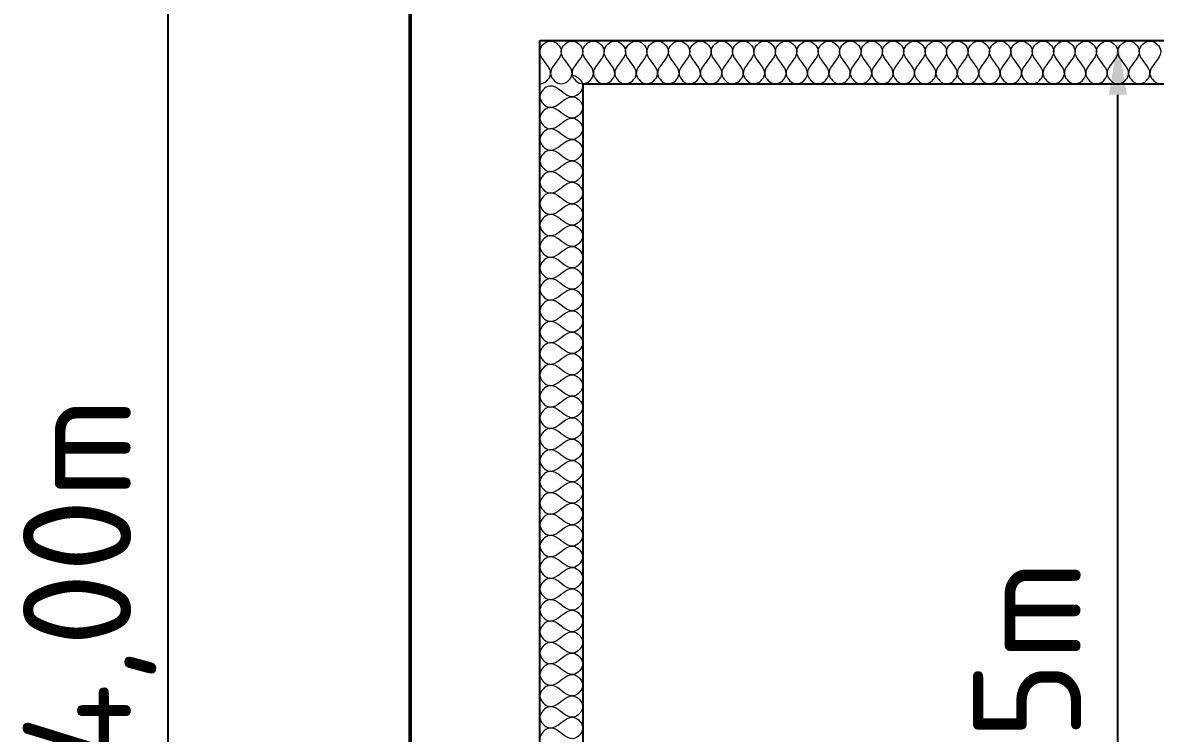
# Model space of a CAD drawing. Header units: metres. Extents: x 125 to 1179, y 511 to 749.
# Drawn here: x 804.7 to 857.1, y 560.8 to 593.7 of the extents above; entities that cross this region are included whole.
import ezdxf

# ---------------------------------------------------------------- set-up
doc = ezdxf.new("R2010")
doc.units = ezdxf.units.M
doc.layers.add('Text18', color=8, linetype='Continuous', lineweight=18)
doc.styles.get("Standard").update_dxf_attribs({"font": 'arial.ttf'})
doc.dimstyles.new('ISO-25', dxfattribs={"dimtxt": 2.5, "dimasz": 2.5, "dimexe": 1.25, "dimexo": 0.625, "dimtad": 1, "dimtxsty": 'Standard', "dimcen": 2.5, "dimadec": 0, "dimazin": 0, "dimtfac": 1, "dimtmove": 0, "dimatfit": 3, "dimfxl": 1, "dimarcsym": 0})

# ---------------------------------------------------------------- blocks, each defined once
blk = doc.blocks.new('*D1')
at = {"color": 0, "lineweight": -2, "transparency": 16777216}
for p, q in [((822.01, 607.829), (810.181, 607.829)), ((811.431, 530.329), (811.431, 605.329)), ((822.01, 527.829), (810.181, 527.829))]:
    blk.add_line(p, q, dxfattribs=at)
at = {"color": 0, "transparency": 16777216}
for points in [[(811.015, 605.329), (811.848, 605.329), (811.431, 607.829)], [(811.015, 530.329), (811.848, 530.329), (811.431, 527.829)]]:
    blk.add_solid(points, dxfattribs=at)
at = {"layer": 'Defpoints', "color": 0, "transparency": 16777216}
for p in [(811.431, 607.829), (822.635, 607.829), (822.635, 527.829)]:
    blk.add_point(p, dxfattribs=at)
at = {"color": 0, "transparency": 16777216, "insert": (807.806, 567.829), "char_height": 2.5, "attachment_point": 5, "rotation": 90}
blk.add_mtext('{\\fISOCPEUR|b0|i0|c0|p34;\\H2x;4,00m}', dxfattribs=at)
blk = doc.blocks.new('*D2')
at = {"color": 0, "lineweight": -2, "transparency": 16777216}
for p, q in [((829.26, 592.829), (856.622, 592.829)), ((855.372, 530.329), (855.372, 590.329)), ((829.26, 527.829), (856.622, 527.829))]:
    blk.add_line(p, q, dxfattribs=at)
at = {"color": 0, "transparency": 16777216}
for points in [[(854.955, 590.329), (855.788, 590.329), (855.372, 592.829)], [(854.955, 530.329), (855.788, 530.329), (855.372, 527.829)]]:
    blk.add_solid(points, dxfattribs=at)
at = {"layer": 'Defpoints', "color": 0, "transparency": 16777216}
for p in [(828.635, 592.829), (855.372, 592.829), (828.635, 527.829)]:
    blk.add_point(p, dxfattribs=at)
at = {"color": 0, "transparency": 16777216, "insert": (851.747, 560.329), "char_height": 2.5, "attachment_point": 5, "rotation": 90}
blk.add_mtext('{\\fISOCPEUR|b0|i0|c0|p34;\\H2x;3,25m}', dxfattribs=at)

msp = doc.modelspace()

# ---------------------------------------------------------------- linework, layer by layer
at = {"lineweight": 50}
msp.add_line((822.635, 527.829), (822.635, 607.829), dxfattribs=at)
for p, q in [((828.635, 527.829), (828.635, 592.829)), ((828.635, 592.829), (1172.635, 592.829)), ((830.635, 590.829), (1170.635, 590.829)), ((830.635, 529.829), (830.635, 590.829))]:
    msp.add_line(p, q)
at = {"layer": 'Text18', "color": 0, "ltscale": 0.5}
for points, knots in [([(828.635, 592.364), (828.664, 592.578), (829.13, 593.042), (830.015, 592.161), (828.732, 591.478), (829.403, 590.83), (829.625, 590.829)], [2.217326, 2.217326, 2.217326, 2.217326, 2.553667, 2.890008, 3.49416, 3.830501, 3.830501, 3.830501, 3.830501]), ([(829.625, 592.364), (829.655, 592.578), (830.12, 593.042), (831.005, 592.161), (829.723, 591.478), (830.393, 590.83), (830.615, 590.829)], [2.217326, 2.217326, 2.217326, 2.217326, 2.553667, 2.890008, 3.49416, 3.830501, 3.830501, 3.830501, 3.830501]), ([(830.615, 592.364), (830.645, 592.578), (831.11, 593.042), (831.996, 592.161), (830.713, 591.478), (831.384, 590.83), (831.606, 590.829)], [2.217326, 2.217326, 2.217326, 2.217326, 2.553667, 2.890008, 3.49416, 3.830501, 3.830501, 3.830501, 3.830501]), ([(831.606, 592.364), (831.635, 592.578), (832.1, 593.042), (832.986, 592.161), (831.703, 591.478), (832.374, 590.83), (832.596, 590.829)], [2.217326, 2.217326, 2.217326, 2.217326, 2.553667, 2.890008, 3.49416, 3.830501, 3.830501, 3.830501, 3.830501]), ([(832.596, 592.364), (832.626, 592.578), (833.091, 593.042), (833.976, 592.161), (832.693, 591.478), (833.364, 590.83), (833.586, 590.829)], [2.217326, 2.217326, 2.217326, 2.217326, 2.553667, 2.890008, 3.49416, 3.830501, 3.830501, 3.830501, 3.830501]), ([(833.586, 592.364), (833.616, 592.578), (834.081, 593.042), (834.966, 592.161), (833.684, 591.478), (834.354, 590.83), (834.576, 590.829)], [2.217326, 2.217326, 2.217326, 2.217326, 2.553667, 2.890008, 3.49416, 3.830501, 3.830501, 3.830501, 3.830501]), ([(834.576, 592.364), (834.606, 592.578), (835.071, 593.042), (835.957, 592.161), (834.674, 591.478), (835.345, 590.83), (835.567, 590.829)], [2.217326, 2.217326, 2.217326, 2.217326, 2.553667, 2.890008, 3.49416, 3.830501, 3.830501, 3.830501, 3.830501]), ([(835.567, 592.364), (835.596, 592.578), (836.061, 593.042), (836.947, 592.161), (835.664, 591.478), (836.335, 590.83), (836.557, 590.829)], [2.217326, 2.217326, 2.217326, 2.217326, 2.553667, 2.890008, 3.49416, 3.830501, 3.830501, 3.830501, 3.830501]), ([(836.557, 592.364), (836.587, 592.578), (837.052, 593.042), (837.937, 592.161), (836.654, 591.478), (837.325, 590.83), (837.547, 590.829)], [2.217326, 2.217326, 2.217326, 2.217326, 2.553667, 2.890008, 3.49416, 3.830501, 3.830501, 3.830501, 3.830501]), ([(837.547, 592.364), (837.577, 592.578), (838.042, 593.042), (838.927, 592.161), (837.645, 591.478), (838.316, 590.83), (838.537, 590.829)], [2.217326, 2.217326, 2.217326, 2.217326, 2.553667, 2.890008, 3.49416, 3.830501, 3.830501, 3.830501, 3.830501]), ([(838.537, 592.364), (838.567, 592.578), (839.032, 593.042), (839.918, 592.161), (838.635, 591.478), (839.306, 590.83), (839.528, 590.829)], [2.217326, 2.217326, 2.217326, 2.217326, 2.553667, 2.890008, 3.49416, 3.830501, 3.830501, 3.830501, 3.830501]), ([(839.528, 592.364), (839.557, 592.578), (840.022, 593.042), (840.908, 592.161), (839.625, 591.478), (840.296, 590.83), (840.518, 590.829)], [2.217326, 2.217326, 2.217326, 2.217326, 2.553667, 2.890008, 3.49416, 3.830501, 3.830501, 3.830501, 3.830501]), ([(840.518, 592.364), (840.548, 592.578), (841.013, 593.042), (841.898, 592.161), (840.615, 591.478), (841.286, 590.83), (841.508, 590.829)], [2.217326, 2.217326, 2.217326, 2.217326, 2.553667, 2.890008, 3.49416, 3.830501, 3.830501, 3.830501, 3.830501]), ([(841.508, 592.364), (841.538, 592.578), (842.003, 593.042), (842.888, 592.161), (841.606, 591.478), (842.277, 590.83), (842.498, 590.829)], [2.217326, 2.217326, 2.217326, 2.217326, 2.553667, 2.890008, 3.49416, 3.830501, 3.830501, 3.830501, 3.830501]), ([(842.498, 592.364), (842.528, 592.578), (842.993, 593.042), (843.879, 592.161), (842.596, 591.478), (843.267, 590.83), (843.489, 590.829)], [2.217326, 2.217326, 2.217326, 2.217326, 2.553667, 2.890008, 3.49416, 3.830501, 3.830501, 3.830501, 3.830501]), ([(843.489, 592.364), (843.518, 592.578), (843.983, 593.042), (844.869, 592.161), (843.586, 591.478), (844.257, 590.83), (844.479, 590.829)], [2.217326, 2.217326, 2.217326, 2.217326, 2.553667, 2.890008, 3.49416, 3.830501, 3.830501, 3.830501, 3.830501]), ([(844.479, 592.364), (844.509, 592.578), (844.974, 593.042), (845.859, 592.161), (844.576, 591.478), (845.247, 590.83), (845.469, 590.829)], [2.217326, 2.217326, 2.217326, 2.217326, 2.553667, 2.890008, 3.49416, 3.830501, 3.830501, 3.830501, 3.830501]), ([(845.469, 592.364), (845.499, 592.578), (845.964, 593.042), (846.849, 592.161), (845.567, 591.478), (846.238, 590.83), (846.459, 590.829)], [2.217326, 2.217326, 2.217326, 2.217326, 2.553667, 2.890008, 3.49416, 3.830501, 3.830501, 3.830501, 3.830501]), ([(846.459, 592.364), (846.489, 592.578), (846.954, 593.042), (847.84, 592.161), (846.557, 591.478), (847.228, 590.83), (847.45, 590.829)], [2.217326, 2.217326, 2.217326, 2.217326, 2.553667, 2.890008, 3.49416, 3.830501, 3.830501, 3.830501, 3.830501]), ([(847.45, 592.364), (847.479, 592.578), (847.945, 593.042), (848.83, 592.161), (847.547, 591.478), (848.218, 590.83), (848.44, 590.829)], [2.217326, 2.217326, 2.217326, 2.217326, 2.553667, 2.890008, 3.49416, 3.830501, 3.830501, 3.830501, 3.830501]), ([(848.44, 592.364), (848.47, 592.578), (848.935, 593.042), (849.82, 592.161), (848.537, 591.478), (849.208, 590.83), (849.43, 590.829)], [2.217326, 2.217326, 2.217326, 2.217326, 2.553667, 2.890008, 3.49416, 3.830501, 3.830501, 3.830501, 3.830501]), ([(849.43, 592.364), (849.46, 592.578), (849.925, 593.042), (850.81, 592.161), (849.528, 591.478), (850.199, 590.83), (850.42, 590.829)], [2.217326, 2.217326, 2.217326, 2.217326, 2.553667, 2.890008, 3.49416, 3.830501, 3.830501, 3.830501, 3.830501]), ([(850.42, 592.364), (850.45, 592.578), (850.915, 593.042), (851.801, 592.161), (850.518, 591.478), (851.189, 590.83), (851.411, 590.829)], [2.217326, 2.217326, 2.217326, 2.217326, 2.553667, 2.890008, 3.49416, 3.830501, 3.830501, 3.830501, 3.830501]), ([(851.411, 592.364), (851.44, 592.578), (851.906, 593.042), (852.791, 592.161), (851.508, 591.478), (852.179, 590.83), (852.401, 590.829)], [2.217326, 2.217326, 2.217326, 2.217326, 2.553667, 2.890008, 3.49416, 3.830501, 3.830501, 3.830501, 3.830501]), ([(852.401, 592.364), (852.431, 592.578), (852.896, 593.042), (853.781, 592.161), (852.498, 591.478), (853.169, 590.83), (853.391, 590.829)], [2.217326, 2.217326, 2.217326, 2.217326, 2.553667, 2.890008, 3.49416, 3.830501, 3.830501, 3.830501, 3.830501]), ([(853.391, 592.364), (853.421, 592.578), (853.886, 593.042), (854.771, 592.161), (853.489, 591.478), (854.16, 590.83), (854.381, 590.829)], [2.217326, 2.217326, 2.217326, 2.217326, 2.553667, 2.890008, 3.49416, 3.830501, 3.830501, 3.830501, 3.830501]), ([(854.381, 592.364), (854.411, 592.578), (854.876, 593.042), (855.762, 592.161), (854.479, 591.478), (855.15, 590.83), (855.372, 590.829)], [2.217326, 2.217326, 2.217326, 2.217326, 2.553667, 2.890008, 3.49416, 3.830501, 3.830501, 3.830501, 3.830501]), ([(855.372, 592.364), (855.401, 592.578), (855.867, 593.042), (856.752, 592.161), (855.469, 591.478), (856.14, 590.83), (856.362, 590.829)], [2.217326, 2.217326, 2.217326, 2.217326, 2.553667, 2.890008, 3.49416, 3.830501, 3.830501, 3.830501, 3.830501]), ([(856.362, 592.364), (856.392, 592.578), (856.857, 593.042), (857.742, 592.161), (856.459, 591.478), (857.13, 590.83), (857.352, 590.829)], [2.217326, 2.217326, 2.217326, 2.217326, 2.553667, 2.890008, 3.49416, 3.830501, 3.830501, 3.830501, 3.830501]), ([(828.635, 590.829), (828.868, 590.832), (829.518, 591.476), (828.582, 591.981), (828.635, 592.364)], [1.2768335, 1.2768335, 1.2768335, 1.2768335, 1.6131741, 2.2173264, 2.2173264, 2.2173264, 2.2173264]), ([(829.625, 590.829), (829.858, 590.832), (830.509, 591.476), (829.572, 591.981), (829.625, 592.364)], [1.2768335, 1.2768335, 1.2768335, 1.2768335, 1.6131741, 2.2173264, 2.2173264, 2.2173264, 2.2173264]), ([(830.615, 590.829), (830.848, 590.832), (831.499, 591.476), (830.562, 591.981), (830.615, 592.364)], [1.2768335, 1.2768335, 1.2768335, 1.2768335, 1.6131741, 2.2173264, 2.2173264, 2.2173264, 2.2173264]), ([(831.606, 590.829), (831.838, 590.832), (832.489, 591.476), (831.552, 591.981), (831.606, 592.364)], [1.2768335, 1.2768335, 1.2768335, 1.2768335, 1.6131741, 2.2173264, 2.2173264, 2.2173264, 2.2173264]), ([(832.596, 590.829), (832.829, 590.832), (833.479, 591.476), (832.543, 591.981), (832.596, 592.364)], [1.2768335, 1.2768335, 1.2768335, 1.2768335, 1.6131741, 2.2173264, 2.2173264, 2.2173264, 2.2173264]), ([(833.586, 590.829), (833.819, 590.832), (834.47, 591.476), (833.533, 591.981), (833.586, 592.364)], [1.2768335, 1.2768335, 1.2768335, 1.2768335, 1.6131741, 2.2173264, 2.2173264, 2.2173264, 2.2173264]), ([(834.576, 590.829), (834.809, 590.832), (835.46, 591.476), (834.523, 591.981), (834.576, 592.364)], [1.2768335, 1.2768335, 1.2768335, 1.2768335, 1.6131741, 2.2173264, 2.2173264, 2.2173264, 2.2173264]), ([(835.567, 590.829), (835.799, 590.832), (836.45, 591.476), (835.513, 591.981), (835.567, 592.364)], [1.2768335, 1.2768335, 1.2768335, 1.2768335, 1.6131741, 2.2173264, 2.2173264, 2.2173264, 2.2173264]), ([(836.557, 590.829), (836.79, 590.832), (837.44, 591.476), (836.504, 591.981), (836.557, 592.364)], [1.2768335, 1.2768335, 1.2768335, 1.2768335, 1.6131741, 2.2173264, 2.2173264, 2.2173264, 2.2173264]), ([(837.547, 590.829), (837.78, 590.832), (838.431, 591.476), (837.494, 591.981), (837.547, 592.364)], [1.2768335, 1.2768335, 1.2768335, 1.2768335, 1.6131741, 2.2173264, 2.2173264, 2.2173264, 2.2173264]), ([(838.537, 590.829), (838.77, 590.832), (839.421, 591.476), (838.484, 591.981), (838.537, 592.364)], [1.2768335, 1.2768335, 1.2768335, 1.2768335, 1.6131741, 2.2173264, 2.2173264, 2.2173264, 2.2173264]), ([(839.528, 590.829), (839.76, 590.832), (840.411, 591.476), (839.474, 591.981), (839.528, 592.364)], [1.2768335, 1.2768335, 1.2768335, 1.2768335, 1.6131741, 2.2173264, 2.2173264, 2.2173264, 2.2173264]), ([(840.518, 590.829), (840.751, 590.832), (841.401, 591.476), (840.465, 591.981), (840.518, 592.364)], [1.2768335, 1.2768335, 1.2768335, 1.2768335, 1.6131741, 2.2173264, 2.2173264, 2.2173264, 2.2173264]), ([(841.508, 590.829), (841.741, 590.832), (842.392, 591.476), (841.455, 591.981), (841.508, 592.364)], [1.2768335, 1.2768335, 1.2768335, 1.2768335, 1.6131741, 2.2173264, 2.2173264, 2.2173264, 2.2173264]), ([(842.498, 590.829), (842.731, 590.832), (843.382, 591.476), (842.445, 591.981), (842.498, 592.364)], [1.2768335, 1.2768335, 1.2768335, 1.2768335, 1.6131741, 2.2173264, 2.2173264, 2.2173264, 2.2173264]), ([(843.489, 590.829), (843.721, 590.832), (844.372, 591.476), (843.435, 591.981), (843.489, 592.364)], [1.2768335, 1.2768335, 1.2768335, 1.2768335, 1.6131741, 2.2173264, 2.2173264, 2.2173264, 2.2173264]), ([(844.479, 590.829), (844.712, 590.832), (845.362, 591.476), (844.426, 591.981), (844.479, 592.364)], [1.2768335, 1.2768335, 1.2768335, 1.2768335, 1.6131741, 2.2173264, 2.2173264, 2.2173264, 2.2173264]), ([(845.469, 590.829), (845.702, 590.832), (846.353, 591.476), (845.416, 591.981), (845.469, 592.364)], [1.2768335, 1.2768335, 1.2768335, 1.2768335, 1.6131741, 2.2173264, 2.2173264, 2.2173264, 2.2173264]), ([(846.459, 590.829), (846.692, 590.832), (847.343, 591.476), (846.406, 591.981), (846.459, 592.364)], [1.2768335, 1.2768335, 1.2768335, 1.2768335, 1.6131741, 2.2173264, 2.2173264, 2.2173264, 2.2173264]), ([(847.45, 590.829), (847.682, 590.832), (848.333, 591.476), (847.397, 591.981), (847.45, 592.364)], [1.2768335, 1.2768335, 1.2768335, 1.2768335, 1.6131741, 2.2173264, 2.2173264, 2.2173264, 2.2173264]), ([(848.44, 590.829), (848.673, 590.832), (849.323, 591.476), (848.387, 591.981), (848.44, 592.364)], [1.2768335, 1.2768335, 1.2768335, 1.2768335, 1.6131741, 2.2173264, 2.2173264, 2.2173264, 2.2173264]), ([(849.43, 590.829), (849.663, 590.832), (850.314, 591.476), (849.377, 591.981), (849.43, 592.364)], [1.2768335, 1.2768335, 1.2768335, 1.2768335, 1.6131741, 2.2173264, 2.2173264, 2.2173264, 2.2173264]), ([(850.42, 590.829), (850.653, 590.832), (851.304, 591.476), (850.367, 591.981), (850.42, 592.364)], [1.2768335, 1.2768335, 1.2768335, 1.2768335, 1.6131741, 2.2173264, 2.2173264, 2.2173264, 2.2173264]), ([(851.411, 590.829), (851.643, 590.832), (852.294, 591.476), (851.358, 591.981), (851.411, 592.364)], [1.2768335, 1.2768335, 1.2768335, 1.2768335, 1.6131741, 2.2173264, 2.2173264, 2.2173264, 2.2173264]), ([(852.401, 590.829), (852.634, 590.832), (853.284, 591.476), (852.348, 591.981), (852.401, 592.364)], [1.2768335, 1.2768335, 1.2768335, 1.2768335, 1.6131741, 2.2173264, 2.2173264, 2.2173264, 2.2173264]), ([(853.391, 590.829), (853.624, 590.832), (854.275, 591.476), (853.338, 591.981), (853.391, 592.364)], [1.2768335, 1.2768335, 1.2768335, 1.2768335, 1.6131741, 2.2173264, 2.2173264, 2.2173264, 2.2173264]), ([(854.381, 590.829), (854.614, 590.832), (855.265, 591.476), (854.328, 591.981), (854.381, 592.364)], [1.2768335, 1.2768335, 1.2768335, 1.2768335, 1.6131741, 2.2173264, 2.2173264, 2.2173264, 2.2173264]), ([(855.372, 590.829), (855.604, 590.832), (856.255, 591.476), (855.319, 591.981), (855.372, 592.364)], [1.2768335, 1.2768335, 1.2768335, 1.2768335, 1.6131741, 2.2173264, 2.2173264, 2.2173264, 2.2173264]), ([(856.362, 590.829), (856.595, 590.832), (857.245, 591.476), (856.309, 591.981), (856.362, 592.364)], [1.2768335, 1.2768335, 1.2768335, 1.2768335, 1.6131741, 2.2173264, 2.2173264, 2.2173264, 2.2173264]), ([(830.17, 591.225), (830.383, 591.195), (830.847, 590.73), (829.966, 589.845), (829.283, 591.128), (828.636, 590.457), (828.635, 590.235)], [2.217326, 2.217326, 2.217326, 2.217326, 2.553667, 2.890008, 3.49416, 3.830501, 3.830501, 3.830501, 3.830501]), ([(828.635, 590.235), (828.637, 590.002), (829.282, 589.351), (829.786, 590.288), (830.17, 590.235)], [1.2768335, 1.2768335, 1.2768335, 1.2768335, 1.6131741, 2.2173264, 2.2173264, 2.2173264, 2.2173264]), ([(830.17, 590.235), (830.383, 590.205), (830.847, 589.74), (829.966, 588.855), (829.283, 590.137), (828.636, 589.466), (828.635, 589.244)], [2.217326, 2.217326, 2.217326, 2.217326, 2.553667, 2.890008, 3.49416, 3.830501, 3.830501, 3.830501, 3.830501]), ([(828.635, 589.244), (828.637, 589.012), (829.282, 588.361), (829.786, 589.298), (830.17, 589.244)], [1.2768335, 1.2768335, 1.2768335, 1.2768335, 1.6131741, 2.2173264, 2.2173264, 2.2173264, 2.2173264]), ([(830.17, 589.244), (830.383, 589.215), (830.847, 588.75), (829.966, 587.864), (829.283, 589.147), (828.636, 588.476), (828.635, 588.254)], [2.217326, 2.217326, 2.217326, 2.217326, 2.553667, 2.890008, 3.49416, 3.830501, 3.830501, 3.830501, 3.830501]), ([(828.635, 588.254), (828.637, 588.022), (829.282, 587.371), (829.786, 588.307), (830.17, 588.254)], [1.2768335, 1.2768335, 1.2768335, 1.2768335, 1.6131741, 2.2173264, 2.2173264, 2.2173264, 2.2173264]), ([(830.17, 588.254), (830.383, 588.225), (830.847, 587.759), (829.966, 586.874), (829.283, 588.157), (828.636, 587.486), (828.635, 587.264)], [2.217326, 2.217326, 2.217326, 2.217326, 2.553667, 2.890008, 3.49416, 3.830501, 3.830501, 3.830501, 3.830501]), ([(828.635, 587.264), (828.637, 587.031), (829.282, 586.381), (829.786, 587.317), (830.17, 587.264)], [1.2768335, 1.2768335, 1.2768335, 1.2768335, 1.6131741, 2.2173264, 2.2173264, 2.2173264, 2.2173264]), ([(830.17, 587.264), (830.383, 587.234), (830.847, 586.769), (829.966, 585.884), (829.283, 587.167), (828.636, 586.496), (828.635, 586.274)], [2.217326, 2.217326, 2.217326, 2.217326, 2.553667, 2.890008, 3.49416, 3.830501, 3.830501, 3.830501, 3.830501]), ([(828.635, 586.274), (828.637, 586.041), (829.282, 585.39), (829.786, 586.327), (830.17, 586.274)], [1.2768335, 1.2768335, 1.2768335, 1.2768335, 1.6131741, 2.2173264, 2.2173264, 2.2173264, 2.2173264]), ([(830.17, 586.274), (830.383, 586.244), (830.847, 585.779), (829.966, 584.894), (829.283, 586.176), (828.636, 585.505), (828.635, 585.283)], [2.217326, 2.217326, 2.217326, 2.217326, 2.553667, 2.890008, 3.49416, 3.830501, 3.830501, 3.830501, 3.830501]), ([(828.635, 585.283), (828.637, 585.051), (829.282, 584.4), (829.786, 585.337), (830.17, 585.283)], [1.2768335, 1.2768335, 1.2768335, 1.2768335, 1.6131741, 2.2173264, 2.2173264, 2.2173264, 2.2173264]), ([(830.17, 585.283), (830.383, 585.254), (830.847, 584.789), (829.966, 583.903), (829.283, 585.186), (828.636, 584.515), (828.635, 584.293)], [2.217326, 2.217326, 2.217326, 2.217326, 2.553667, 2.890008, 3.49416, 3.830501, 3.830501, 3.830501, 3.830501]), ([(828.635, 584.293), (828.637, 584.061), (829.282, 583.41), (829.786, 584.346), (830.17, 584.293)], [1.2768335, 1.2768335, 1.2768335, 1.2768335, 1.6131741, 2.2173264, 2.2173264, 2.2173264, 2.2173264]), ([(830.17, 584.293), (830.383, 584.264), (830.847, 583.798), (829.966, 582.913), (829.283, 584.196), (828.636, 583.525), (828.635, 583.303)], [2.217326, 2.217326, 2.217326, 2.217326, 2.553667, 2.890008, 3.49416, 3.830501, 3.830501, 3.830501, 3.830501]), ([(828.635, 583.303), (828.637, 583.07), (829.282, 582.42), (829.786, 583.356), (830.17, 583.303)], [1.2768335, 1.2768335, 1.2768335, 1.2768335, 1.6131741, 2.2173264, 2.2173264, 2.2173264, 2.2173264]), ([(830.17, 583.303), (830.383, 583.273), (830.847, 582.808), (829.966, 581.923), (829.283, 583.206), (828.636, 582.535), (828.635, 582.313)], [2.217326, 2.217326, 2.217326, 2.217326, 2.553667, 2.890008, 3.49416, 3.830501, 3.830501, 3.830501, 3.830501]), ([(828.635, 582.313), (828.637, 582.08), (829.282, 581.429), (829.786, 582.366), (830.17, 582.313)], [1.2768335, 1.2768335, 1.2768335, 1.2768335, 1.6131741, 2.2173264, 2.2173264, 2.2173264, 2.2173264]), ([(830.17, 582.313), (830.383, 582.283), (830.847, 581.818), (829.966, 580.932), (829.283, 582.215), (828.636, 581.544), (828.635, 581.322)], [2.217326, 2.217326, 2.217326, 2.217326, 2.553667, 2.890008, 3.49416, 3.830501, 3.830501, 3.830501, 3.830501]), ([(828.635, 581.322), (828.637, 581.09), (829.282, 580.439), (829.786, 581.376), (830.17, 581.322)], [1.2768335, 1.2768335, 1.2768335, 1.2768335, 1.6131741, 2.2173264, 2.2173264, 2.2173264, 2.2173264]), ([(830.17, 581.322), (830.383, 581.293), (830.847, 580.828), (829.966, 579.942), (829.283, 581.225), (828.636, 580.554), (828.635, 580.332)], [2.217326, 2.217326, 2.217326, 2.217326, 2.553667, 2.890008, 3.49416, 3.830501, 3.830501, 3.830501, 3.830501]), ([(828.635, 580.332), (828.637, 580.099), (829.282, 579.449), (829.786, 580.385), (830.17, 580.332)], [1.2768335, 1.2768335, 1.2768335, 1.2768335, 1.6131741, 2.2173264, 2.2173264, 2.2173264, 2.2173264]), ([(830.17, 580.332), (830.383, 580.303), (830.847, 579.837), (829.966, 578.952), (829.283, 580.235), (828.636, 579.564), (828.635, 579.342)], [2.217326, 2.217326, 2.217326, 2.217326, 2.553667, 2.890008, 3.49416, 3.830501, 3.830501, 3.830501, 3.830501]), ([(828.635, 579.342), (828.637, 579.109), (829.282, 578.459), (829.786, 579.395), (830.17, 579.342)], [1.2768335, 1.2768335, 1.2768335, 1.2768335, 1.6131741, 2.2173264, 2.2173264, 2.2173264, 2.2173264]), ([(830.17, 579.342), (830.383, 579.312), (830.847, 578.847), (829.966, 577.962), (829.283, 579.245), (828.636, 578.574), (828.635, 578.352)], [2.217326, 2.217326, 2.217326, 2.217326, 2.553667, 2.890008, 3.49416, 3.830501, 3.830501, 3.830501, 3.830501]), ([(828.635, 578.352), (828.637, 578.119), (829.282, 577.468), (829.786, 578.405), (830.17, 578.352)], [1.2768335, 1.2768335, 1.2768335, 1.2768335, 1.6131741, 2.2173264, 2.2173264, 2.2173264, 2.2173264]), ([(830.17, 578.352), (830.383, 578.322), (830.847, 577.857), (829.966, 576.971), (829.283, 578.254), (828.636, 577.583), (828.635, 577.361)], [2.217326, 2.217326, 2.217326, 2.217326, 2.553667, 2.890008, 3.49416, 3.830501, 3.830501, 3.830501, 3.830501]), ([(828.635, 577.361), (828.637, 577.129), (829.282, 576.478), (829.786, 577.415), (830.17, 577.361)], [1.2768335, 1.2768335, 1.2768335, 1.2768335, 1.6131741, 2.2173264, 2.2173264, 2.2173264, 2.2173264]), ([(830.17, 577.361), (830.383, 577.332), (830.847, 576.867), (829.966, 575.981), (829.283, 577.264), (828.636, 576.593), (828.635, 576.371)], [2.217326, 2.217326, 2.217326, 2.217326, 2.553667, 2.890008, 3.49416, 3.830501, 3.830501, 3.830501, 3.830501]), ([(828.635, 576.371), (828.637, 576.138), (829.282, 575.488), (829.786, 576.424), (830.17, 576.371)], [1.2768335, 1.2768335, 1.2768335, 1.2768335, 1.6131741, 2.2173264, 2.2173264, 2.2173264, 2.2173264]), ([(830.17, 576.371), (830.383, 576.342), (830.847, 575.876), (829.966, 574.991), (829.283, 576.274), (828.636, 575.603), (828.635, 575.381)], [2.217326, 2.217326, 2.217326, 2.217326, 2.553667, 2.890008, 3.49416, 3.830501, 3.830501, 3.830501, 3.830501]), ([(828.635, 575.381), (828.637, 575.148), (829.282, 574.497), (829.786, 575.434), (830.17, 575.381)], [1.2768335, 1.2768335, 1.2768335, 1.2768335, 1.6131741, 2.2173264, 2.2173264, 2.2173264, 2.2173264]), ([(830.17, 575.381), (830.383, 575.351), (830.847, 574.886), (829.966, 574.001), (829.283, 575.283), (828.636, 574.613), (828.635, 574.391)], [2.217326, 2.217326, 2.217326, 2.217326, 2.553667, 2.890008, 3.49416, 3.830501, 3.830501, 3.830501, 3.830501]), ([(828.635, 574.391), (828.637, 574.158), (829.282, 573.507), (829.786, 574.444), (830.17, 574.391)], [1.2768335, 1.2768335, 1.2768335, 1.2768335, 1.6131741, 2.2173264, 2.2173264, 2.2173264, 2.2173264]), ([(830.17, 574.391), (830.383, 574.361), (830.847, 573.896), (829.966, 573.01), (829.283, 574.293), (828.636, 573.622), (828.635, 573.4)], [2.217326, 2.217326, 2.217326, 2.217326, 2.553667, 2.890008, 3.49416, 3.830501, 3.830501, 3.830501, 3.830501]), ([(828.635, 573.4), (828.637, 573.168), (829.282, 572.517), (829.786, 573.454), (830.17, 573.4)], [1.2768335, 1.2768335, 1.2768335, 1.2768335, 1.6131741, 2.2173264, 2.2173264, 2.2173264, 2.2173264]), ([(830.17, 573.4), (830.383, 573.371), (830.847, 572.906), (829.966, 572.02), (829.283, 573.303), (828.636, 572.632), (828.635, 572.41)], [2.217326, 2.217326, 2.217326, 2.217326, 2.553667, 2.890008, 3.49416, 3.830501, 3.830501, 3.830501, 3.830501]), ([(828.635, 572.41), (828.637, 572.177), (829.282, 571.527), (829.786, 572.463), (830.17, 572.41)], [1.2768335, 1.2768335, 1.2768335, 1.2768335, 1.6131741, 2.2173264, 2.2173264, 2.2173264, 2.2173264]), ([(830.17, 572.41), (830.383, 572.381), (830.847, 571.915), (829.966, 571.03), (829.283, 572.313), (828.636, 571.642), (828.635, 571.42)], [2.217326, 2.217326, 2.217326, 2.217326, 2.553667, 2.890008, 3.49416, 3.830501, 3.830501, 3.830501, 3.830501]), ([(828.635, 571.42), (828.637, 571.187), (829.282, 570.536), (829.786, 571.473), (830.17, 571.42)], [1.2768335, 1.2768335, 1.2768335, 1.2768335, 1.6131741, 2.2173264, 2.2173264, 2.2173264, 2.2173264]), ([(830.17, 571.42), (830.383, 571.39), (830.847, 570.925), (829.966, 570.04), (829.283, 571.322), (828.636, 570.652), (828.635, 570.43)], [2.217326, 2.217326, 2.217326, 2.217326, 2.553667, 2.890008, 3.49416, 3.830501, 3.830501, 3.830501, 3.830501]), ([(828.635, 570.43), (828.637, 570.197), (829.282, 569.546), (829.786, 570.483), (830.17, 570.43)], [1.2768335, 1.2768335, 1.2768335, 1.2768335, 1.6131741, 2.2173264, 2.2173264, 2.2173264, 2.2173264]), ([(830.17, 570.43), (830.383, 570.4), (830.847, 569.935), (829.966, 569.049), (829.283, 570.332), (828.636, 569.661), (828.635, 569.439)], [2.217326, 2.217326, 2.217326, 2.217326, 2.553667, 2.890008, 3.49416, 3.830501, 3.830501, 3.830501, 3.830501]), ([(828.635, 569.439), (828.637, 569.207), (829.282, 568.556), (829.786, 569.493), (830.17, 569.439)], [1.2768335, 1.2768335, 1.2768335, 1.2768335, 1.6131741, 2.2173264, 2.2173264, 2.2173264, 2.2173264]), ([(830.17, 569.439), (830.383, 569.41), (830.847, 568.945), (829.966, 568.059), (829.283, 569.342), (828.636, 568.671), (828.635, 568.449)], [2.217326, 2.217326, 2.217326, 2.217326, 2.553667, 2.890008, 3.49416, 3.830501, 3.830501, 3.830501, 3.830501]), ([(828.635, 568.449), (828.637, 568.216), (829.282, 567.566), (829.786, 568.502), (830.17, 568.449)], [1.2768335, 1.2768335, 1.2768335, 1.2768335, 1.6131741, 2.2173264, 2.2173264, 2.2173264, 2.2173264]), ([(830.17, 568.449), (830.383, 568.42), (830.847, 567.954), (829.966, 567.069), (829.283, 568.352), (828.636, 567.681), (828.635, 567.459)], [2.217326, 2.217326, 2.217326, 2.217326, 2.553667, 2.890008, 3.49416, 3.830501, 3.830501, 3.830501, 3.830501]), ([(828.635, 567.459), (828.637, 567.226), (829.282, 566.575), (829.786, 567.512), (830.17, 567.459)], [1.2768335, 1.2768335, 1.2768335, 1.2768335, 1.6131741, 2.2173264, 2.2173264, 2.2173264, 2.2173264]), ([(830.17, 567.459), (830.383, 567.429), (830.847, 566.964), (829.966, 566.079), (829.283, 567.361), (828.636, 566.691), (828.635, 566.469)], [2.217326, 2.217326, 2.217326, 2.217326, 2.553667, 2.890008, 3.49416, 3.830501, 3.830501, 3.830501, 3.830501]), ([(828.635, 566.469), (828.637, 566.236), (829.282, 565.585), (829.786, 566.522), (830.17, 566.469)], [1.2768335, 1.2768335, 1.2768335, 1.2768335, 1.6131741, 2.2173264, 2.2173264, 2.2173264, 2.2173264]), ([(830.17, 566.469), (830.383, 566.439), (830.847, 565.974), (829.966, 565.088), (829.283, 566.371), (828.636, 565.7), (828.635, 565.478)], [2.217326, 2.217326, 2.217326, 2.217326, 2.553667, 2.890008, 3.49416, 3.830501, 3.830501, 3.830501, 3.830501]), ([(828.635, 565.478), (828.637, 565.246), (829.282, 564.595), (829.786, 565.532), (830.17, 565.478)], [1.2768335, 1.2768335, 1.2768335, 1.2768335, 1.6131741, 2.2173264, 2.2173264, 2.2173264, 2.2173264]), ([(830.17, 565.478), (830.383, 565.449), (830.847, 564.984), (829.966, 564.098), (829.283, 565.381), (828.636, 564.71), (828.635, 564.488)], [2.217326, 2.217326, 2.217326, 2.217326, 2.553667, 2.890008, 3.49416, 3.830501, 3.830501, 3.830501, 3.830501]), ([(828.635, 564.488), (828.637, 564.255), (829.282, 563.605), (829.786, 564.541), (830.17, 564.488)], [1.2768335, 1.2768335, 1.2768335, 1.2768335, 1.6131741, 2.2173264, 2.2173264, 2.2173264, 2.2173264]), ([(830.17, 564.488), (830.383, 564.459), (830.847, 563.993), (829.966, 563.108), (829.283, 564.391), (828.636, 563.72), (828.635, 563.498)], [2.217326, 2.217326, 2.217326, 2.217326, 2.553667, 2.890008, 3.49416, 3.830501, 3.830501, 3.830501, 3.830501]), ([(828.635, 563.498), (828.637, 563.265), (829.282, 562.614), (829.786, 563.551), (830.17, 563.498)], [1.2768335, 1.2768335, 1.2768335, 1.2768335, 1.6131741, 2.2173264, 2.2173264, 2.2173264, 2.2173264]), ([(830.17, 563.498), (830.383, 563.468), (830.847, 563.003), (829.966, 562.118), (829.283, 563.4), (828.636, 562.73), (828.635, 562.508)], [2.217326, 2.217326, 2.217326, 2.217326, 2.553667, 2.890008, 3.49416, 3.830501, 3.830501, 3.830501, 3.830501]), ([(828.635, 562.508), (828.637, 562.275), (829.282, 561.624), (829.786, 562.561), (830.17, 562.508)], [1.2768335, 1.2768335, 1.2768335, 1.2768335, 1.6131741, 2.2173264, 2.2173264, 2.2173264, 2.2173264]), ([(830.17, 562.508), (830.383, 562.478), (830.847, 562.013), (829.966, 561.127), (829.283, 562.41), (828.636, 561.739), (828.635, 561.517)], [2.217326, 2.217326, 2.217326, 2.217326, 2.553667, 2.890008, 3.49416, 3.830501, 3.830501, 3.830501, 3.830501]), ([(828.635, 561.517), (828.637, 561.285), (829.282, 560.634), (829.786, 561.571), (830.17, 561.517)], [1.2768335, 1.2768335, 1.2768335, 1.2768335, 1.6131741, 2.2173264, 2.2173264, 2.2173264, 2.2173264]), ([(830.17, 561.517), (830.383, 561.488), (830.847, 561.023), (829.966, 560.137), (829.283, 561.42), (828.636, 560.749), (828.635, 560.527)], [2.217326, 2.217326, 2.217326, 2.217326, 2.553667, 2.890008, 3.49416, 3.830501, 3.830501, 3.830501, 3.830501])]:
    msp.add_open_spline(points, degree=3, knots=knots, dxfattribs=at)

# ---------------------------------------------------------------- dimensions: what is measured, and where the dimension line sits
for base, p1, p2, text, picture, middle in [((811.431, 607.829), (822.635, 527.829), (822.635, 607.829), '{\\fISOCPEUR|b0|i0|c0|p34;\\H2x;4,00m}', '*D1', (807.806, 567.829)), ((855.372, 592.829), (828.635, 527.829), (828.635, 592.829), '{\\fISOCPEUR|b0|i0|c0|p34;\\H2x;3,25m}', '*D2', (851.747, 560.329))]:
    dim = msp.add_linear_dim(base=base, p1=p1, p2=p2, angle=90, text=text, dimstyle='ISO-25')
    dim.commit()
    dim.dimension.update_dxf_attribs({"geometry": picture, "text_midpoint": middle})

doc.saveas('drawing.dxf')
